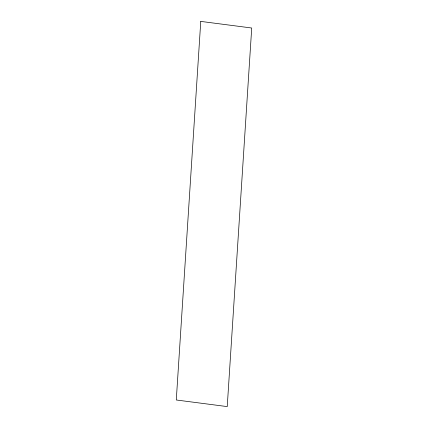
<?xml version="1.0" encoding="UTF-8"?>
<svg xmlns="http://www.w3.org/2000/svg" width="428" height="428" viewBox="0 0 428 428"><rect width="100%" height="100%" fill="white"/><g stroke="black" fill="none" stroke-linecap="round" stroke-linejoin="round"><path stroke-width="0.64" d="M200.764 21.4L176.282 399.993L227.236 406.6L251.718 28.007L200.764 21.4"/></g></svg>
